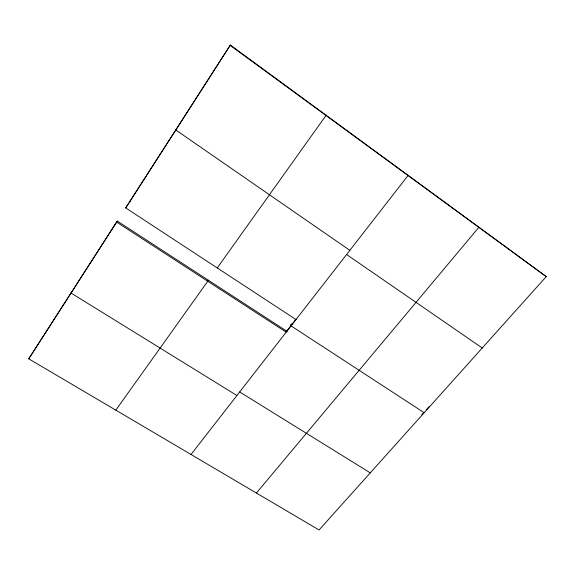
<?xml version="1.0" encoding="UTF-8"?>
<svg xmlns="http://www.w3.org/2000/svg" width="575" height="575" viewBox="0 0 575 575"><rect width="100%" height="100%" fill="white"/><g stroke="black" fill="none" stroke-linecap="round" stroke-linejoin="round"><path stroke-width="0.86" d="M291.079 324.566L291.072 325.888L424.192 412.735M286.213 330.826L286.185 332.17L116.588 222.058L28.75 358.836L319.067 529.963L546.25 276.618L230.367 45.037L125.673 207.906L295.988 319.563M208.092 280.075L207.755 281.254L115.827 410.162M287.227 331.488L117.3 221.088L28.75 358.836M129.282 202.436L230.367 45.037M71.875 291.82L71.013 293.027L236.9 395.514M217.249 267.943L325.982 115.474L325.838 114.899M111.306 230.323L111.83 229.605M114.296 225.673L114.806 224.969M116.588 222.058L117.3 221.088M128.893 203.033L125.673 207.906M126.888 206.058L127.37 205.404M129.95 201.293L130.424 200.653M286.192 331.782L290.526 326.212L290.533 325.263L291.618 323.869L291.618 324.81L295.988 319.19M191.022 454.487L408.049 175.519L407.574 174.714M176.23 129.332L175.734 129.957L349.844 250.333M256.407 493.027L478.86 227.319L478.113 226.32M421.777 414.819L423.48 412.915M426.341 409.731L429.202 406.539M239.674 391.956L370.271 472.866M346.596 254.517L482.238 347.997M230.086 45.324L546.25 276.618"/></g></svg>
